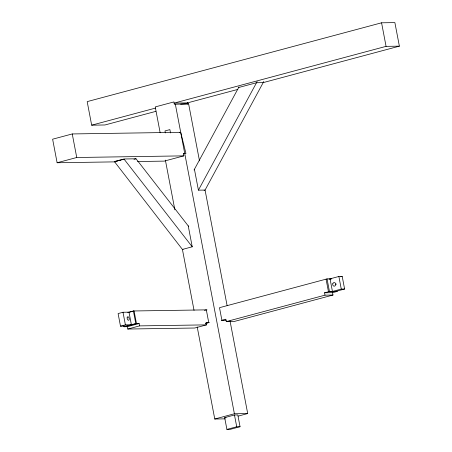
<?xml version="1.0" encoding="UTF-8"?>
<svg xmlns="http://www.w3.org/2000/svg" width="452" height="452" viewBox="0 0 452 452"><rect width="100%" height="100%" fill="white"/><g stroke="black" fill="none" stroke-linecap="round" stroke-linejoin="round"><path stroke-width="0.68" d="M114.435 161.601L182.416 249.425L194.038 310.338M194.049 169.992L239.006 86.869M263.782 81.507L205.067 190.066L198.417 190.168L257.126 81.609M238.662 87.502L256.527 82.722L263.177 82.62L399.376 46.155L394.878 22.6L381.573 22.803L87.18 101.621L91.671 125.176L104.977 124.972L155.872 111.35M91.671 125.176L155.46 108.101M399.376 46.155L386.07 46.358L174.105 103.107L187.41 102.903L237.825 89.406M199.496 160.855L188.614 103.819L174.325 104.288L173.879 101.932L155.234 106.921L160.166 132.781M137.459 161.528L164.24 161.115L183.862 155.861L183.416 153.505L185.941 153.465L180.698 132.289L72.252 133.945L52.624 139.199L57.121 162.754L115.61 161.861M180.63 104.192L188.614 103.819M57.121 162.754L76.744 157.499L183.862 155.861M179.393 132.639L180.698 132.289M183.083 249.414L182.416 249.425L192.23 246.798L124.153 159.251L114.288 161.607L124.097 158.98L135.939 158.799L133.978 159.324M183.393 153.849L184.744 153.488M204.089 190.326L205.067 190.066L227.085 305.49M120.498 326.169L125.402 324.852L131.391 324.762L128.989 312.162L123 312.253L118.096 313.569L120.498 326.169L126.487 326.078M127.763 312.49L133.402 310.982L206.988 309.857M128.424 312.479L134.069 310.97L136.476 323.57L124.695 326.723M123.78 325.406L124.034 326.734L135.809 323.581L139.137 323.53L139.583 325.886L206.519 324.864L206.067 322.508L209.395 322.457M124.034 326.734L127.357 326.683L139.137 323.53M127.357 326.683L127.809 329.039L139.583 325.886M204.434 310.371L206.327 309.869L208.728 322.468L205.575 323.31M331.372 278.822L327.05 278.89L219.497 307.682L221.904 320.287L226.226 320.219M338.876 276.477L330.045 278.844L332.446 291.444L341.277 289.077L344.605 289.026L342.204 276.426L338.876 276.477L341.277 289.077M340.842 276.793L342.204 276.426M205.609 323.474L208.762 322.626M221.904 320.287L225.825 319.236L226.277 321.592L234.26 321.468L332.983 295.037L332.531 292.681L324.547 292.806L324.999 295.156L332.983 295.037M324.547 292.806L329.452 291.489L337.435 291.37L332.531 292.681M206.519 324.864L194.739 328.016L127.809 329.039M335.774 291.393L344.605 289.026M226.277 321.592L324.999 295.156M197.208 326.949L214.768 419.015L234.396 413.761L247.702 413.557L230.017 320.852M224.667 417.625L234.475 414.998L237.803 414.947L240.052 426.722L230.237 429.349L226.91 429.4L224.667 417.625L225.994 417.603M238.227 416.094L247.702 413.557M226.91 429.4L236.724 426.773L240.052 426.722M119.192 160.29L120.599 160.268M114.288 161.607L117.215 161.562M329.062 279.104L331.056 279.076M336.457 291.63L328.474 291.755L326.067 279.15M221.52 320.541L223.915 320.502M214.768 419.015L225.271 418.851M135.758 158.42L188.755 226.571M381.573 22.803L386.07 46.358M327.05 278.89L329.452 291.489M187.297 102.316L187.636 104.084M194.416 169.201L198.417 190.168M175.308 104.022L234.396 413.761M234.475 414.998L236.724 426.773M170.511 132.928L169.879 129.617L164.969 130.927L165.347 132.916M188.23 225.83L192.23 246.798M165.381 160.121L174.862 209.824M133.402 310.982L135.809 323.581M123 312.253L125.402 324.852M72.252 133.945L76.744 157.499M336.045 284.698A1.808 1.509 89.1 0 1 336.056 283.845M332.926 283.359A1.808 1.509 89.1 0 0 334.107 286.161A1.808 1.509 89.1 0 0 335.537 283.545A1.808 1.509 89.1 0 0 332.926 283.359M127.148 317.767A1.808 0.977 75 0 0 128.622 320.253A1.808 0.977 75 0 0 128.814 317.462A1.808 0.977 75 0 0 127.148 317.767"/></g></svg>
